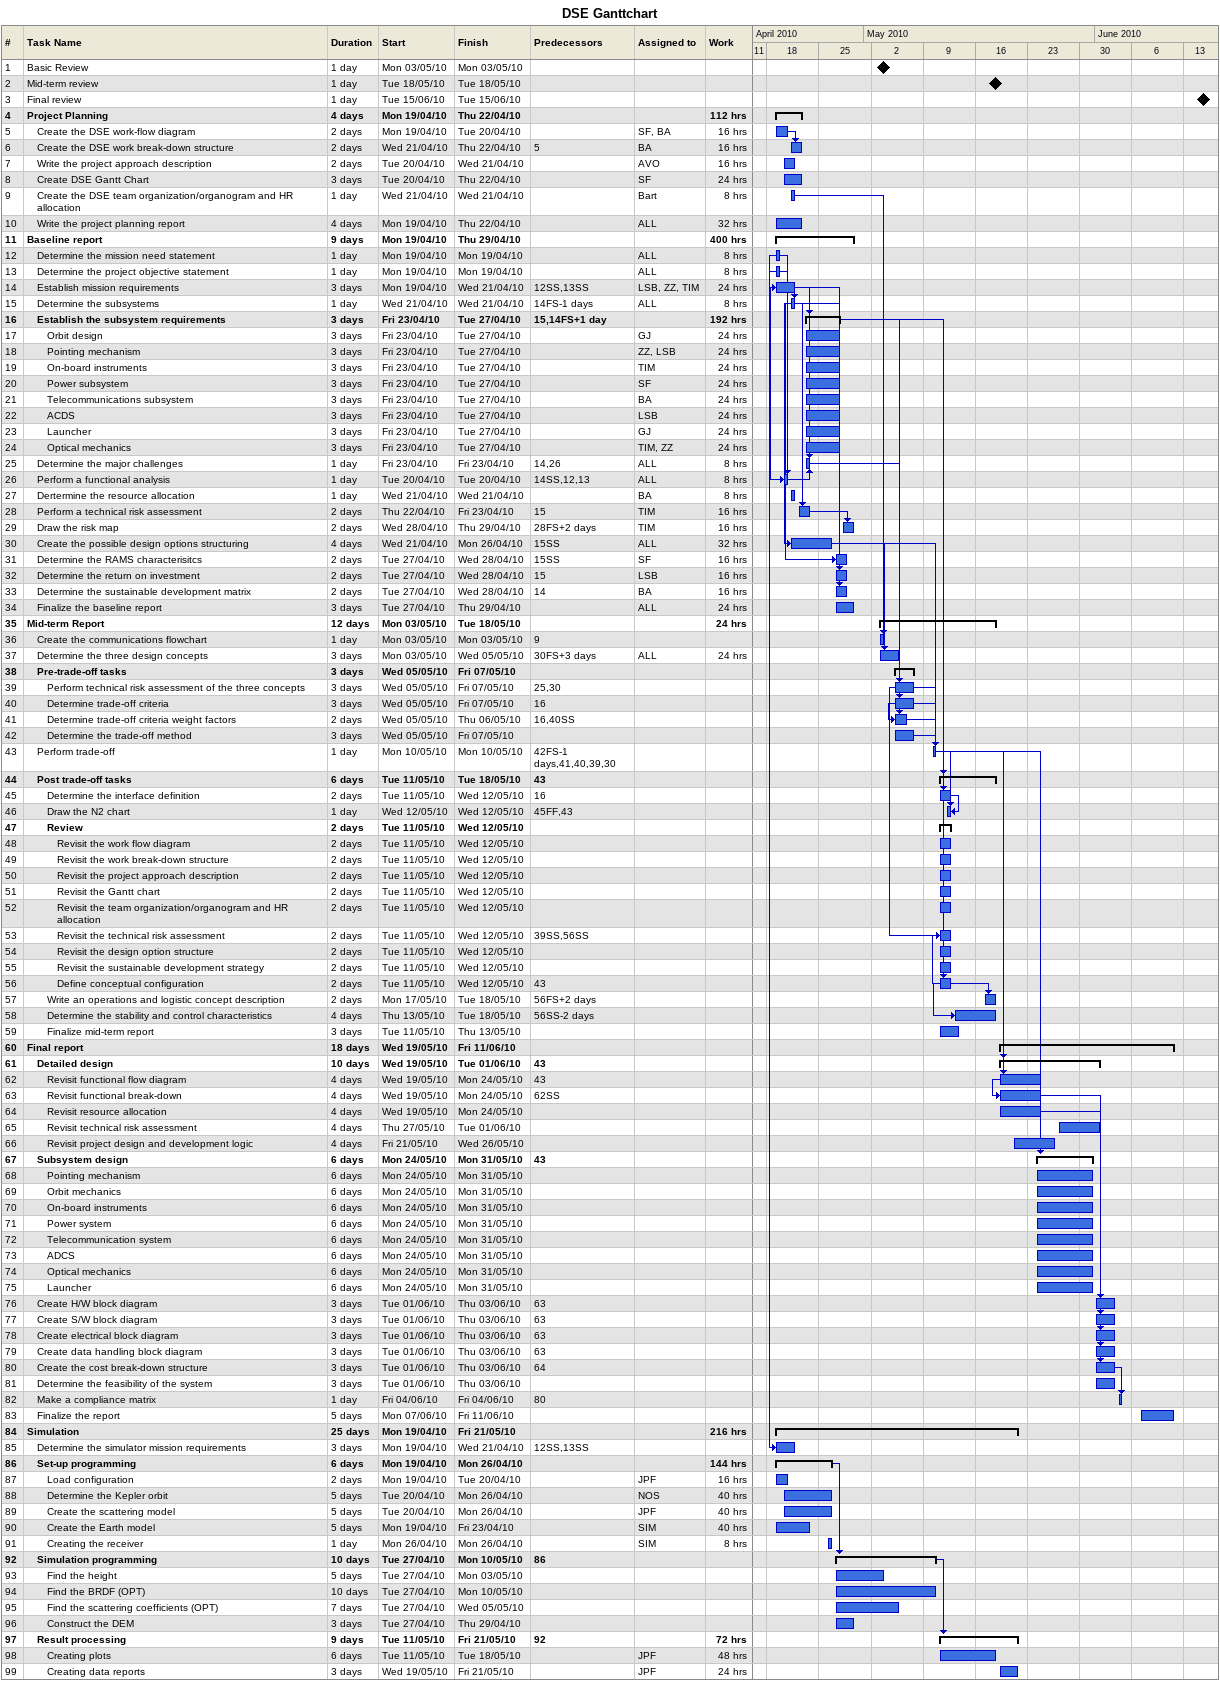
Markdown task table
DSE Ganttchart

| ID | Level | Task | Duration | Start | Finish | Predecessors | Resources | Work (h) |
|---|---|---|---|---|---|---|---|---|
| 1 | 1 | Basic Review | 1d | 2010-05-03 | 2010-05-03 |  |  |  |
| 2 | 1 | Mid-term review | 1d | 2010-05-18 | 2010-05-18 |  |  |  |
| 3 | 1 | Final review | 1d | 2010-06-15 | 2010-06-15 |  |  |  |
| 4 | 1 | **Project Planning** | 4d | 2010-04-19 | 2010-04-22 |  |  | 112 |
| 5 | 2 | Create the DSE work-flow diagram | 2d | 2010-04-19 | 2010-04-20 |  | SF, BA | 16 |
| 6 | 2 | Create the DSE work break-down structure | 2d | 2010-04-21 | 2010-04-22 | 5 | BA | 16 |
| 7 | 2 | Write the project approach description | 2d | 2010-04-20 | 2010-04-21 |  | AVO | 16 |
| 8 | 2 | Create DSE Gantt Chart | 3d | 2010-04-20 | 2010-04-22 |  | SF | 24 |
| 9 | 2 | Create the DSE team organization/organogram and HR allocation | 1d | 2010-04-21 | 2010-04-21 |  | Bart | 8 |
| 10 | 2 | Write the project planning report | 4d | 2010-04-19 | 2010-04-22 |  | ALL | 32 |
| 11 | 1 | **Baseline report** | 9d | 2010-04-19 | 2010-04-29 |  |  | 400 |
| 12 | 2 | Determine the mission need statement | 1d | 2010-04-19 | 2010-04-19 |  | ALL | 8 |
| 13 | 2 | Determine the project objective statement | 1d | 2010-04-19 | 2010-04-19 |  | ALL | 8 |
| 14 | 2 | Establish mission requirements | 3d | 2010-04-19 | 2010-04-21 | 12SS, 13SS | LSB, ZZ, TIM | 24 |
| 15 | 2 | Determine the subsystems | 1d | 2010-04-21 | 2010-04-21 | 14FS-1d | ALL | 8 |
| 16 | 2 | **Establish the subsystem requirements** | 3d | 2010-04-23 | 2010-04-27 | 15, 14FS+1d |  | 192 |
| 17 | 3 | Orbit design | 3d | 2010-04-23 | 2010-04-27 |  | GJ | 24 |
| 18 | 3 | Pointing mechanism | 3d | 2010-04-23 | 2010-04-27 |  | ZZ, LSB | 24 |
| 19 | 3 | On-board instruments | 3d | 2010-04-23 | 2010-04-27 |  | TIM | 24 |
| 20 | 3 | Power subsystem | 3d | 2010-04-23 | 2010-04-27 |  | SF | 24 |
| 21 | 3 | Telecommunications subsystem | 3d | 2010-04-23 | 2010-04-27 |  | BA | 24 |
| 22 | 3 | ACDS | 3d | 2010-04-23 | 2010-04-27 |  | LSB | 24 |
| 23 | 3 | Launcher | 3d | 2010-04-23 | 2010-04-27 |  | GJ | 24 |
| 24 | 3 | Optical mechanics | 3d | 2010-04-23 | 2010-04-27 |  | TIM, ZZ | 24 |
| 25 | 2 | Determine the major challenges | 1d | 2010-04-23 | 2010-04-23 | 14, 26 | ALL | 8 |
| 26 | 2 | Perform a functional analysis | 1d | 2010-04-20 | 2010-04-20 | 14SS, 12, 13 | ALL | 8 |
| 27 | 2 | Dertermine the resource allocation | 1d | 2010-04-21 | 2010-04-21 |  | BA | 8 |
| 28 | 2 | Perform a technical risk assessment | 2d | 2010-04-22 | 2010-04-23 | 15 | TIM | 16 |
| 29 | 2 | Draw the risk map | 2d | 2010-04-28 | 2010-04-29 | 28FS+2d | TIM | 16 |
| 30 | 2 | Create the possible design options structuring | 4d | 2010-04-21 | 2010-04-26 | 15SS | ALL | 32 |
| 31 | 2 | Determine the RAMS characterisitcs | 2d | 2010-04-27 | 2010-04-28 | 15SS | SF | 16 |
| 32 | 2 | Determine the return on investment | 2d | 2010-04-27 | 2010-04-28 | 15 | LSB | 16 |
| 33 | 2 | Determine the sustainable development matrix | 2d | 2010-04-27 | 2010-04-28 | 14 | BA | 16 |
| 34 | 2 | Finalize the baseline report | 3d | 2010-04-27 | 2010-04-29 |  | ALL | 24 |
| 35 | 1 | **Mid-term Report** | 12d | 2010-05-03 | 2010-05-18 |  |  | 24 |
| 36 | 2 | Create the communications flowchart | 1d | 2010-05-03 | 2010-05-03 | 9 |  |  |
| 37 | 2 | Determine the three design concepts | 3d | 2010-05-03 | 2010-05-05 | 30FS+3d | ALL | 24 |
| 38 | 2 | **Pre-trade-off tasks** | 3d | 2010-05-05 | 2010-05-07 |  |  |  |
| 39 | 3 | Perform technical risk assessment of the three concepts | 3d | 2010-05-05 | 2010-05-07 | 25, 30 |  |  |
| 40 | 3 | Determine trade-off criteria | 3d | 2010-05-05 | 2010-05-07 | 16 |  |  |
| 41 | 3 | Determine trade-off criteria weight factors | 2d | 2010-05-05 | 2010-05-06 | 16, 40SS |  |  |
| 42 | 3 | Determine the trade-off method | 3d | 2010-05-05 | 2010-05-07 |  |  |  |
| 43 | 2 | Perform trade-off | 1d | 2010-05-10 | 2010-05-10 | 42FS-1d, 41, 40, 39, 30 |  |  |
| 44 | 2 | **Post trade-off tasks** | 6d | 2010-05-11 | 2010-05-18 | 43 |  |  |
| 45 | 3 | Determine the interface definition | 2d | 2010-05-11 | 2010-05-12 | 16 |  |  |
| 46 | 3 | Draw the N2 chart | 1d | 2010-05-12 | 2010-05-12 | 45FF, 43 |  |  |
| 47 | 3 | **Review** | 2d | 2010-05-11 | 2010-05-12 |  |  |  |
| 48 | 4 | Revisit the work flow diagram | 2d | 2010-05-11 | 2010-05-12 |  |  |  |
| 49 | 4 | Revisit the work break-down structure | 2d | 2010-05-11 | 2010-05-12 |  |  |  |
| 50 | 4 | Revisit the project approach description | 2d | 2010-05-11 | 2010-05-12 |  |  |  |
| 51 | 4 | Revisit the Gantt chart | 2d | 2010-05-11 | 2010-05-12 |  |  |  |
| 52 | 4 | Revisit the team organization/organogram and HR allocation | 2d | 2010-05-11 | 2010-05-12 |  |  |  |
| 53 | 4 | Revisit the technical risk assessment | 2d | 2010-05-11 | 2010-05-12 | 39SS, 56SS |  |  |
| 54 | 4 | Revisit the design option structure | 2d | 2010-05-11 | 2010-05-12 |  |  |  |
| 55 | 4 | Revisit the sustainable development strategy | 2d | 2010-05-11 | 2010-05-12 |  |  |  |
| 56 | 4 | Define conceptual configuration | 2d | 2010-05-11 | 2010-05-12 | 43 |  |  |
| 57 | 3 | Write an operations and logistic concept description | 2d | 2010-05-17 | 2010-05-18 | 56FS+2d |  |  |
| 58 | 3 | Determine the stability and control characteristics | 4d | 2010-05-13 | 2010-05-18 | 56SS-2d |  |  |
| 59 | 3 | Finalize mid-term report | 3d | 2010-05-11 | 2010-05-13 |  |  |  |
| 60 | 1 | **Final report** | 18d | 2010-05-19 | 2010-06-11 |  |  |  |
| 61 | 2 | **Detailed design** | 10d | 2010-05-19 | 2010-06-01 | 43 |  |  |
| 62 | 3 | Revisit functional flow diagram | 4d | 2010-05-19 | 2010-05-24 | 43 |  |  |
| 63 | 3 | Revisit functional break-down | 4d | 2010-05-19 | 2010-05-24 | 62SS |  |  |
| 64 | 3 | Revisit resource allocation | 4d | 2010-05-19 | 2010-05-24 |  |  |  |
| 65 | 3 | Revisit technical risk assessment | 4d | 2010-05-27 | 2010-06-01 |  |  |  |
| 66 | 3 | Revisit project design and development logic | 4d | 2010-05-21 | 2010-05-26 |  |  |  |
| 67 | 2 | **Subsystem design** | 6d | 2010-05-24 | 2010-05-31 | 43 |  |  |
| 68 | 3 | Pointing mechanism | 6d | 2010-05-24 | 2010-05-31 |  |  |  |
| 69 | 3 | Orbit mechanics | 6d | 2010-05-24 | 2010-05-31 |  |  |  |
| 70 | 3 | On-board instruments | 6d | 2010-05-24 | 2010-05-31 |  |  |  |
| 71 | 3 | Power system | 6d | 2010-05-24 | 2010-05-31 |  |  |  |
| 72 | 3 | Telecommunication system | 6d | 2010-05-24 | 2010-05-31 |  |  |  |
| 73 | 3 | ADCS | 6d | 2010-05-24 | 2010-05-31 |  |  |  |
| 74 | 3 | Optical mechanics | 6d | 2010-05-24 | 2010-05-31 |  |  |  |
| 75 | 3 | Launcher | 6d | 2010-05-24 | 2010-05-31 |  |  |  |
| 76 | 2 | Create H/W block diagram | 3d | 2010-06-01 | 2010-06-03 | 63 |  |  |
| 77 | 2 | Create S/W block diagram | 3d | 2010-06-01 | 2010-06-03 | 63 |  |  |
| 78 | 2 | Create electrical block diagram | 3d | 2010-06-01 | 2010-06-03 | 63 |  |  |
| 79 | 2 | Create data handling block diagram | 3d | 2010-06-01 | 2010-06-03 | 63 |  |  |
| 80 | 2 | Create the cost break-down structure | 3d | 2010-06-01 | 2010-06-03 | 64 |  |  |
| 81 | 2 | Determine the feasibility of the system | 3d | 2010-06-01 | 2010-06-03 |  |  |  |
| 82 | 2 | Make a compliance matrix | 1d | 2010-06-04 | 2010-06-04 | 80 |  |  |
| 83 | 2 | Finalize the report | 5d | 2010-06-07 | 2010-06-11 |  |  |  |
| 84 | 1 | **Simulation** | 25d | 2010-04-19 | 2010-05-21 |  |  | 216 |
| 85 | 2 | Determine the simulator mission requirements | 3d | 2010-04-19 | 2010-04-21 | 12SS, 13SS |  |  |
| 86 | 2 | **Set-up programming** | 6d | 2010-04-19 | 2010-04-26 |  |  | 144 |
| 87 | 3 | Load configuration | 2d | 2010-04-19 | 2010-04-20 |  | JPF | 16 |
| 88 | 3 | Determine the Kepler orbit | 5d | 2010-04-20 | 2010-04-26 |  | NOS | 40 |
| 89 | 3 | Create the scattering model | 5d | 2010-04-20 | 2010-04-26 |  | JPF | 40 |
| 90 | 3 | Create the Earth model | 5d | 2010-04-19 | 2010-04-23 |  | SIM | 40 |
| 91 | 3 | Creating the receiver | 1d | 2010-04-26 | 2010-04-26 |  | SIM | 8 |
| 92 | 2 | **Simulation programming** | 10d | 2010-04-27 | 2010-05-10 | 86 |  |  |
| 93 | 3 | Find the height | 5d | 2010-04-27 | 2010-05-03 |  |  |  |
| 94 | 3 | Find the BRDF (OPT) | 10d | 2010-04-27 | 2010-05-10 |  |  |  |
| 95 | 3 | Find the scattering coefficients (OPT) | 7d | 2010-04-27 | 2010-05-05 |  |  |  |
| 96 | 3 | Construct the DEM | 3d | 2010-04-27 | 2010-04-29 |  |  |  |
| 97 | 2 | **Result processing** | 9d | 2010-05-11 | 2010-05-21 | 92 |  | 72 |
| 98 | 3 | Creating plots | 6d | 2010-05-11 | 2010-05-18 |  | JPF | 48 |
| 99 | 3 | Creating data reports | 3d | 2010-05-19 | 2010-05-21 |  | JPF | 24 |
